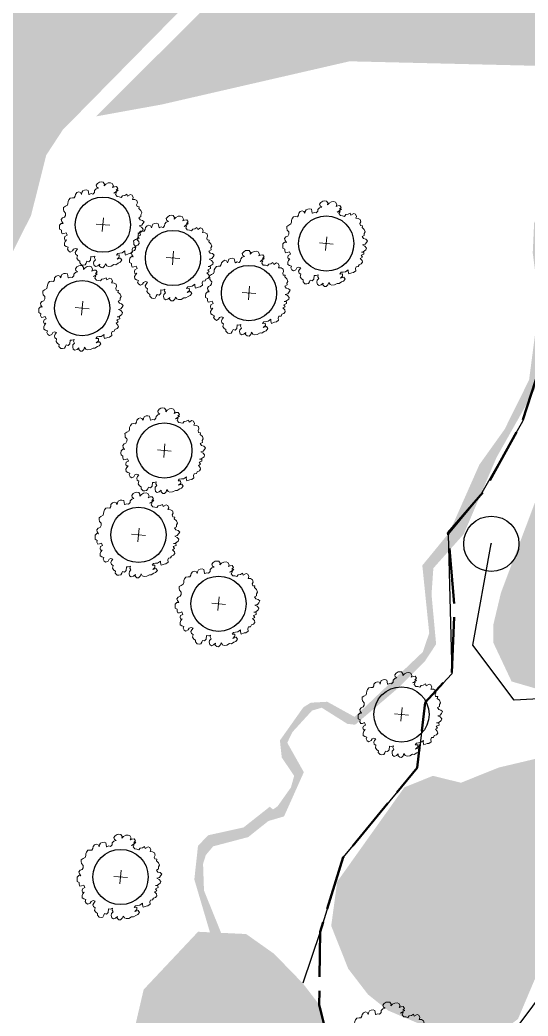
# Model space of a CAD drawing. Header units: metres. Extents: x 372109 to 376137, y 236217 to 239160.
# Drawn here: x 374065.6 to 374176, y 238256.4 to 238472.8 of the extents above; entities that cross this region are included whole.
import ezdxf

# ---------------------------------------------------------------- set-up
doc = ezdxf.new("R2010")
doc.units = ezdxf.units.M
doc.header["$MEASUREMENT"] = 0
doc.header["$PDMODE"] = 32
doc.header["$PDSIZE"] = 12
doc.linetypes.add('ACAD_ISO02W100', pattern=[15, 12, -3])
for name, color, linetype, lineweight, true_color in [('Heras (perimeter)', 16, 'Continuous', 25, 0x800000), ('License ... License Boundary', 1, 'ACAD_ISO02W100', 50, 0xff0000), ('Natural ... Hedges', 96, 'Continuous', 25, 0x008000), ('Natural ... Tree Symbols', 96, 'Continuous', 5, 0x008000), ('Natural ... Trees', 96, 'Continuous', 25, 0x008000), ('Natural ... Water', 176, 'Continuous', 25, 0x000080), ('Natural ... Woodland', 96, 'Continuous', 25, 0x008000), ('Power ... 32', 5, 'Continuous', 25, 0x0000ff), ('Power ... Distro', 3, 'Continuous', 25, 0x00ff00)]:
    doc.layers.add(name, color=color, linetype=linetype, lineweight=lineweight, true_color=true_color)

# ---------------------------------------------------------------- blocks, each defined once
blk = doc.blocks.new('Tree')
at = {"layer": 'Natural ... Tree Symbols', "linetype": 'ByBlock'}
for p, q in [((-1.5, 0), (1.5, 0)), ((0, -1.5), (0, 1.5))]:
    blk.add_line(p, q, dxfattribs=at)
blk.add_lwpolyline([(-0.97, -7.72), (-1.22, -7.33), (-1.15, -6.93), (-1.6, -7.13), (-1.99, -7.13), (-1.99, -7.91), (-2.31, -8.32), (-2.76, -8.22), (-2.89, -8.61), (-3.08, -9.01), (-3.47, -9.11), (-3.85, -9.11), (-4.3, -8.71), (-4.3, -8.32), (-4.69, -8.11), (-5.01, -7.72), (-4.94, -7.13), (-5.32, -6.93), (-5.46, -6.53), (-5.32, -6.14), (-5.07, -5.74), (-5.52, -5.64), (-5.91, -5.83), (-6.09, -6.24), (-6.54, -6.53), (-6.93, -6.33), (-7.19, -5.94), (-7.06, -5.55), (-7.51, -5.44), (-7.89, -5.25), (-7.96, -4.75), (-7.83, -4.36), (-7.57, -3.96), (-7.96, -4.06), (-8.08, -3.66), (-8.02, -3.27), (-7.57, -2.97), (-7.83, -2.47), (-8.28, -2.67), (-8.66, -2.77), (-8.86, -2.37), (-8.86, -1.98), (-9.3, -1.78), (-9.36, -1.39), (-9.36, -0.89), (-9.04, -0.5), (-8.66, -0.5), (-8.98, -0.09), (-9.11, 0.3), (-8.86, 0.69), (-8.47, 0.89), (-8.28, 1.3), (-8.28, 1.69), (-8.32, 1.81), (-8.73, 2.18), (-8.79, 2.58), (-8.86, 2.97), (-8.47, 3.27), (-8.02, 3.57), (-7.96, 3.96), (-7.96, 4.36), (-7.83, 4.76), (-7.57, 5.15), (-7.12, 5.25), (-6.74, 5.25), (-6.54, 5.65), (-6.54, 6.04), (-6.22, 6.44), (-5.84, 6.63), (-5.46, 6.54), (-5.19, 6.14), (-5.14, 6.54), (-5.01, 6.93), (-4.62, 7.13), (-4.24, 7.23), (-3.85, 7.13), (-3.59, 6.34), (-3.53, 6.3), (-3.14, 6.5), (-2.76, 6.44), (-2.73, 6.44), (-2.44, 6.83), (-2.44, 7.23), (-2.12, 7.63), (-1.67, 7.82), (-2.05, 8.02), (-2.19, 8.42), (-1.92, 8.82), (-1.54, 9.12), (-1.15, 9.21), (-0.77, 9.21), (-0.45, 8.82), (-0.45, 8.42), (-0.13, 8.82), (0.32, 9.12), (0.83, 9.21), (1.22, 9.12), (1.54, 8.62), (1.41, 8.22), (1.8, 8.42), (2.25, 8.52), (2.57, 8.12), (2.25, 7.73), (2.63, 7.73), (2.18, 7.33), (1.8, 7.04), (2.37, 7.23), (2.18, 6.74), (2.57, 6.34), (3.02, 6.34), (3.47, 6.24), (3.72, 6.63), (4.17, 6.74), (4.62, 7.04), (4.81, 6.63), (5.39, 7.04), (5.77, 6.93), (6.03, 6.44), (5.9, 6.04), (6.47, 6.04), (6.92, 5.85), (7.06, 5.35), (6.92, 4.96), (7.06, 4.55), (7.51, 4.55), (7.44, 4.16), (7.96, 3.77), (8.21, 3.27), (8.02, 2.88), (8.08, 2.47), (7.64, 2.18), (7.96, 1.78), (8.47, 1.69), (8.86, 1.39), (8.66, 0.99), (8.41, 0.6), (7.89, 0.41), (8.41, 0.2), (8.79, -0.2), (8.72, -0.59), (8.14, -1.09), (7.76, -1.19), (8.27, -1.19), (8.34, -1.58), (7.76, -1.88), (8.08, -2.28), (7.64, -2.58), (8.08, -2.97), (8.21, -3.36), (7.96, -3.75), (7.51, -3.96), (7.37, -4.36), (6.92, -4.45), (6.8, -4.85), (6.92, -5.34), (6.47, -5.74), (6.09, -5.83), (5.45, -6.14), (5.26, -5.64), (5.26, -5.25), (4.68, -5.74), (4.23, -5.83), (3.78, -5.94), (3.53, -6.33), (4.1, -6.24), (4.17, -6.72), (3.72, -7.22), (4.42, -6.93), (4.75, -7.33), (4.42, -7.82), (4.04, -8.02), (3.53, -8.41), (3.14, -8.41), (2.57, -8.8), (1.99, -8.91), (1.6, -8.8), (1.28, -8.41), (1.15, -8.91), (0.83, -9.3), (0.45, -9.3), (0.06, -9.01), (0.06, -8.61), (-0.32, -9.01), (-0.77, -9.21), (-1.15, -9.01), (-1.29, -8.52), (-1.29, -8.11)], close=True, dxfattribs=at)

msp = doc.modelspace()

# ---------------------------------------------------------------- hatches: boundary and pattern name
at = {"layer": 'Natural ... Hedges', "transparency": 33554687}
msp.add_hatch(color=256, dxfattribs=at).paths.add_polyline_path([(374103.14, 238189.29), (374109.61, 238192.28), (374115.53, 238196.41), (374124.03, 238204.19), (374128.56, 238209.69), (374131.48, 238217.22), (374130.83, 238229.69), (374131.64, 238235.28), (374133.66, 238246.38), (374131.07, 238258.28), (374127.02, 238263.54), (374120.79, 238269.94), (374114.72, 238274.23), (374104.27, 238274.72), (374092.45, 238262.17), (374087.18, 238239.57), (374082.89, 238217.95), (374089.61, 238196.74)], flags=0)
at = {"layer": 'Natural ... Water', "transparency": 33554687}
for points in [[(374194.31, 238440.69), (374195.71, 238435.89), (374194.91, 238433.79), (374192.51, 238431.49), (374190.51, 238430.39), (374184.11, 238429.09), (374181.61, 238429.69), (374178.61, 238428.99), (374180.21, 238412.79), (374177.51, 238392.59), (374169.11, 238377.69), (374162.01, 238361.09), (374155.41, 238353.69), (374155.01, 238347.99), (374156.01, 238337.19), (374153.51, 238333.39), (374148.01, 238327.89), (374138.41, 238319.69), (374136.71, 238319.89), (374131.16, 238323.38), (374129.06, 238322.78), (374124.76, 238318.08), (374123.66, 238315.78), (374127.26, 238309.38), (374122.96, 238299.78), (374119.56, 238298.78), (374115.16, 238295.28), (374107.56, 238293.28), (374105.96, 238291.38), (374105.36, 238289.48), (374105.56, 238283.68), (374111.06, 238270.08), (374118.91, 238264.69), (374123.31, 238255.29), (374127.41, 238250.59), (374128.21, 238247.59), (374127.51, 238245.59), (374131.41, 238239.39), (374131.51, 238236.89), (374130.21, 238233.69), (374127.11, 238231.79), (374123.91, 238225.49), (374113.21, 238219.89), (374113.01, 238218.39), (374114.41, 238216.19), (374119.81, 238210.79), (374115.11, 238200.59), (374111.31, 238194.69), (374109.21, 238192.49), (374103.51, 238189.89), (374099.21, 238191.79), (374097.01, 238191.79), (374095.91, 238190.69), (374094.31, 238185.49), (374092.13, 238186.08), (374093.51, 238192.29), (374094.81, 238193.59), (374098.91, 238194.49), (374103.91, 238191.99), (374108.41, 238194.19), (374111.81, 238198.19), (374118.01, 238209.99), (374117.61, 238211.09), (374111.61, 238215.99), (374111.91, 238221.29), (374112.91, 238222.79), (374121.81, 238225.79), (374123.81, 238229.79), (374129.81, 238237.39), (374127.71, 238242.39), (374126.21, 238243.89), (374126.31, 238248.79), (374121.51, 238255.19), (374118.71, 238262.09), (374116.11, 238264.49), (374109.86, 238267.88), (374106.86, 238274.58), (374103.46, 238286.08), (374104.26, 238293.38), (374106.46, 238295.68), (374114.16, 238297.38), (374119.86, 238301.88), (374120.56, 238301.28), (374121.56, 238301.98), (374124.46, 238306.08), (374125.16, 238308.58), (374122.46, 238312.58), (374122.06, 238316.28), (374127.16, 238323.48), (374128.76, 238324.48), (374132.36, 238324.68), (374138.31, 238321.39), (374153.11, 238335.49), (374154.51, 238339.59), (374153.01, 238354.29), (374158.91, 238361.49), (374165.41, 238376.19), (374170.91, 238383.89), (374176.21, 238394.59), (374178.41, 238411.29), (374177.01, 238422.19), (374177.31, 238428.69), (374178.81, 238431.09), (374181.61, 238432.69), (374183.41, 238436.29), (374185.01, 238453.49), (374186.25, 238458.9), (374189.02, 238458.23), (374187.21, 238447.69)], [(374172.41, 238329.09), (374168.41, 238337.59), (374168.41, 238341.29), (374170.11, 238348.39), (374198.01, 238422.39), (374201.51, 238426.49), (374205.71, 238429.39), (374211.91, 238429.19), (374215.31, 238418.59), (374214.21, 238402.69), (374210.51, 238390.39), (374203.31, 238374.69), (374210.71, 238355.09), (374207.91, 238340.89), (374204.91, 238334.49), (374202.61, 238332.09), (374199.01, 238330.09), (374181.01, 238326.59)], [(374205.06, 238311.01), (374200.81, 238307.79), (374191.21, 238296.89), (374173.81, 238255.79), (374171.61, 238254.09), (374164.21, 238250.79), (374161.01, 238251.09), (374145.61, 238257.59), (374141.21, 238261.09), (374136.91, 238266.69), (374133.21, 238275.99), (374134.51, 238285.59), (374149.11, 238306.09), (374155.31, 238308.59), (374161.41, 238307.09), (374169.61, 238310.39), (374181.01, 238313.09), (374190.21, 238312.39), (374199.51, 238310.49)]]:
    msp.add_hatch(color=256, dxfattribs=at).paths.add_polyline_path(points, flags=0)
at = {"layer": 'Natural ... Woodland', "transparency": 33554687}
for points in [[(374430.98, 239131.25), (374431.7, 239127.27), (374430.85, 239106.54), (374427.2, 239095), (374421.4, 239065.1), (374418.4, 239055.7), (374410, 239038.6), (374391.5, 239008.4), (374371.4, 238978.3), (374364.6, 238964.2), (374350.4, 238918.5), (374326.9, 238827.8), (374315.9, 238773.2), (374312.7, 238748.6), (374315.3, 238697.5), (374313, 238685.1), (374308.6, 238668.8), (374233.4, 238602.5), (374177.9, 238552), (374147.7, 238522.9), (374074.88, 238448.92), (374071.28, 238443.42), (374067.98, 238430.32), (374029.98, 238355.02), (373995.11, 238299.33), (373925.52, 238191.92), (373911.29, 238198.49), (373906.11, 238187.13), (373901.91, 238181.53), (373895.41, 238184.33), (373914.31, 238233.13), (373934.21, 238278.93), (373943.91, 238299.43), (373983.11, 238371.03), (374063.9, 238529.3), (374124.7, 238643.1), (374199.9, 238787.2), (374223, 238827.8), (374288.3, 238929.9), (374302.1, 238954.4), (374316.1, 238981.9), (374324, 238994.8), (374360.6, 239041.5), (374401.75, 239091.31)], [(374325.33, 238643.95), (374324.9, 238650.2), (374325.6, 238653.2), (374330.7, 238656.3), (374335.1, 238651.6), (374354.4, 238658.6), (374366.7, 238653.6), (374372.6, 238652.4), (374377.4, 238656.45), (374375.9, 238657.6), (374371.9, 238654.1), (374368.2, 238654.6), (374356.1, 238659.3), (374354.1, 238661.9), (374354.2, 238665.3), (374353.2, 238667), (374354.3, 238671.2), (374346.2, 238675.2), (374344.6, 238670.3), (374343, 238670), (374341.2, 238671.4), (374336.7, 238671.4), (374326.5, 238660.5), (374329.1, 238658), (374324, 238655.3), (374322.8, 238653.6), (374321.9, 238651.3), (374322.36, 238643.99), (374321.6, 238644), (374320.1, 238635.1), (374318.1, 238632.5), (374316, 238631.6), (374310.9, 238631.5), (374307.2, 238630.1), (374305, 238627.9), (374304.8, 238621.2), (374307.7, 238612.1), (374272.3, 238572.9), (374272.76, 238571.38), (374270.9, 238569.7), (374266.6, 238569.1), (374262.1, 238566.9), (374260.9, 238562.9), (374262.1, 238556), (374260.8, 238554.8), (374257.2, 238554.6), (374254, 238552.9), (374249.2, 238545.4), (374250.4, 238541.9), (374253.6, 238538.1), (374255.6, 238538.5), (374258.3, 238541.7), (374261.1, 238542.1), (374260.71, 238536.65), (374239.4, 238513), (374233.8, 238515.1), (374226.92, 238509.52), (374218.5, 238510.7), (374213, 238509.1), (374208.7, 238505.8), (374205.3, 238501.8), (374190.4, 238489.8), (374185.7, 238483.9), (374184.8, 238481.7), (374181.45, 238466.7), (374184.6, 238466.05), (374185.1, 238467.1), (374186.5, 238479.6), (374187.4, 238482.7), (374189.4, 238485.3), (374213.3, 238506.1), (374217.7, 238507.6), (374223.62, 238506.83), (374205.6, 238492.2), (374186.48, 238465.04), (374181.92, 238465.39), (374181.81, 238462.73), (374137.2, 238463.8), (374096.38, 238454.42), (374082.09, 238451.83), (374178.2, 238547.5), (374307.2, 238663.7), (374316.9, 238670.9), (374322.6, 238673.7), (374338.8, 238676), (374346.3, 238675.5), (374354.7, 238671.2), (374380.7, 238655.2), (374377.4, 238651.9), (374373.6, 238651), (374366.6, 238651.4), (374355.6, 238653.7), (374346.2, 238653.3), (374333, 238647.7), (374329.2, 238643.9)]]:
    msp.add_hatch(color=256, dxfattribs=at).paths.add_polyline_path(points, flags=0)

# ---------------------------------------------------------------- linework, layer by layer
at = {"layer": 'Heras (perimeter)'}
for p, q in [((374180.21, 238402.42), (374174.78, 238385.58)), ((374174.78, 238385.58), (374165.64, 238369.59)), ((374165.64, 238369.59), (374158.61, 238361.12)), ((374158.61, 238361.12), (374159.4, 238330.75)), ((374159.4, 238330.75), (374153.65, 238324.52)), ((374153.65, 238324.52), (374151.86, 238310.35)), ((374151.86, 238310.35), (374135.83, 238290.91)), ((374135.83, 238290.91), (374130.81, 238274.72)), ((374130.81, 238274.72), (374127.02, 238263.54))]:
    msp.add_line(p, q, dxfattribs=at)
at = {"layer": 'License ... License Boundary', "flags": 128}
msp.add_lwpolyline([(374191.54, 238455.62), (374198.75, 238453.27), (374202.8, 238449.22), (374203.12, 238443.96), (374200.05, 238438.7), (374197.29, 238434.97), (374188.63, 238427.04), (374181.74, 238422.91), (374180.21, 238402.42), (374174.78, 238385.58), (374166.44, 238370.51), (374158.59, 238361.36), (374160.04, 238344.92), (374159.4, 238330.75), (374153.65, 238324.52), (374151.86, 238310.35), (374135.83, 238290.91), (374130.81, 238274.72), (374130.62, 238258.86), (374133.42, 238247.48), (374130.92, 238230.28), (374131.05, 238216.12), (374127.88, 238208.87), (374119.34, 238199.9), (374107.1, 238191.12), (374103.14, 238189.29), (374096.6, 238192.89), (374092.31, 238179.02), (374099.96, 238175.6), (374102.16, 238169.42), (374103.22, 238162.44), (374102.04, 238157.71), (374099.06, 238152.99), (374096.6, 238144.11), (374094.35, 238138.79), (374082.05, 238119.57), (374075.08, 238110.94), (374070.35, 238101.48), (374066.8, 238091.9), (374058.99, 238087.76), (374051.37, 238086.85), (374042.95, 238084.5), (374025.7, 238072.44), (374011.13, 238061.1), (374003.27, 238042.07), (373997.6, 238031.79), (373997.93, 238021.74), (373998.74, 238015.27), (373990.72, 237997.77), (373993.96, 237987.17), (373994.44, 237967.33), (373997.28, 237951.78), (374006.51, 237936.07), (374018.01, 237930.32), (374027.59, 237925.79), (374046.75, 237938.45), (374051.6, 237947.2), (374055.03, 237955.12), (374057.99, 237958.55), (374066.62, 237958.08), (374074.32, 237954.02), (374081.83, 237952.18), (374100.44, 237947.57), (374134.45, 237938.74), (374153.4, 237933.64), (374181.66, 237927.16), (374207.33, 237920.93), (374224.02, 237917.69), (374225.21, 237917.77), (374227.59, 237924.16), (374236.72, 237922.36), (374242.88, 237936.88), (374251.71, 237957.29), (374257.05, 237969.03), (374301.43, 237960.2), (374350.07, 238081.85), (374367.43, 238144.1), (374373.26, 238201.59), (374378.12, 238242.25), (374377.47, 238290.02), (374377.95, 238296.18), (374399.01, 238291.64), (374454.73, 238276.03), (374505.01, 238380.71), (374430, 238410), (374415.05, 238418.16), (374382.22, 238433.54), (374364.22, 238444.46), (374191.87, 238462.99)], close=True, dxfattribs=at)
at = {"layer": 'Natural ... Trees'}
for p in [(374083.59, 238428.31), (374132.13, 238424.21), (374098.82, 238421.08), (374115.34, 238413.46), (374079.08, 238410.17), (374096.95, 238379.25), (374091.33, 238360.93), (374108.73, 238345.97), (374148.48, 238321.93), (374087.43, 238286.62)]:
    msp.add_point(p, dxfattribs=at)
at = {"layer": 'Power ... 32', "flags": 128}
for points in [[(374224, 238365), (374213.16, 238340.22), (374203.9, 238326.67), (374173, 238325), (374164, 238337), (374168, 238359)], [(374213.34, 238272.99), (374187, 238272), (374172, 238252), (374158, 238246)]]:
    msp.add_lwpolyline(points, dxfattribs=at)
at = {"layer": 'Power ... Distro'}
msp.add_point((374168, 238359), dxfattribs=at)

# ---------------------------------------------------------------- block references
at = {"layer": 'Natural ... Tree Symbols', "rotation": 355}
for p in [(374083.59, 238428.31), (374132.13, 238424.21), (374098.82, 238421.08), (374115.34, 238413.46), (374079.08, 238410.17), (374096.95, 238379.25), (374091.33, 238360.93), (374108.73, 238345.97), (374148.48, 238321.93), (374087.43, 238286.62), (374145.89, 238250.18)]:
    msp.add_blockref('Tree', p, dxfattribs=at)

doc.saveas('drawing.dxf')
